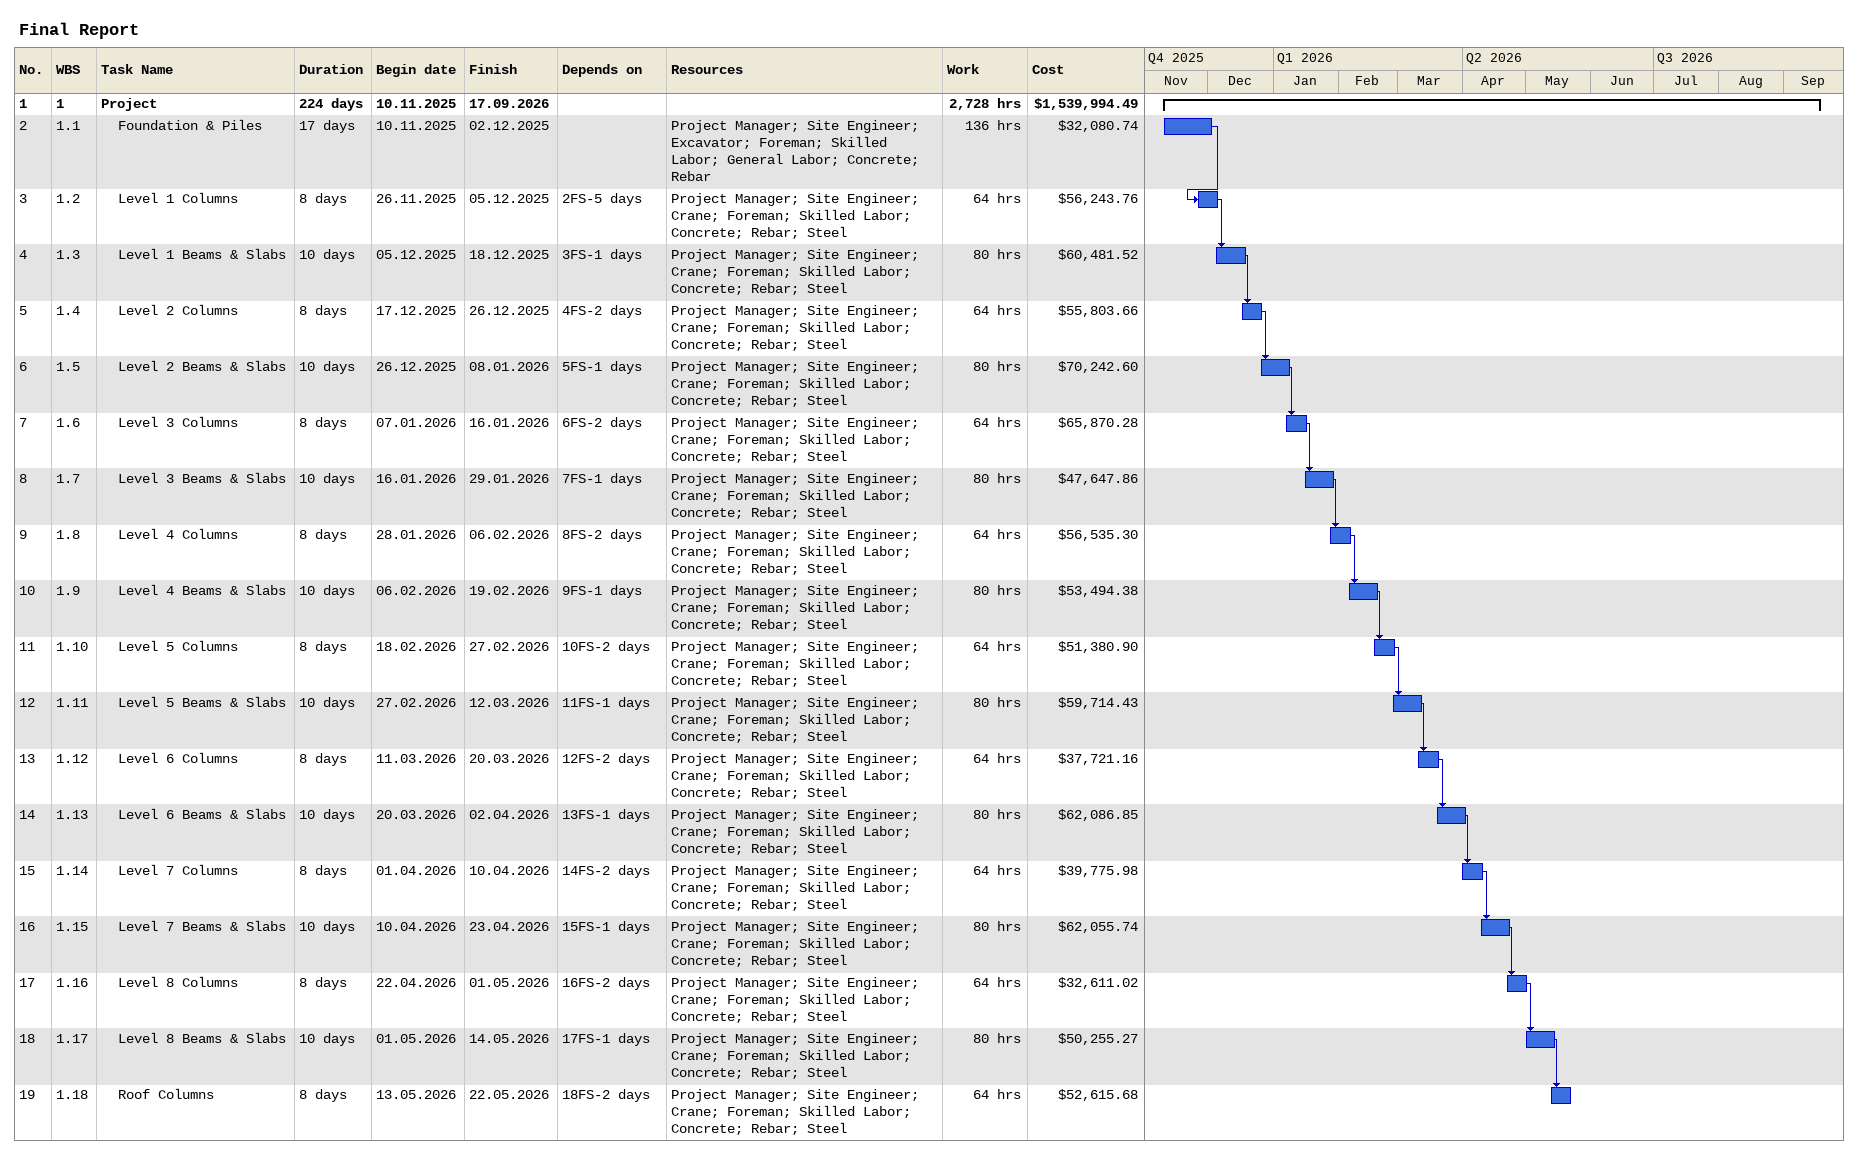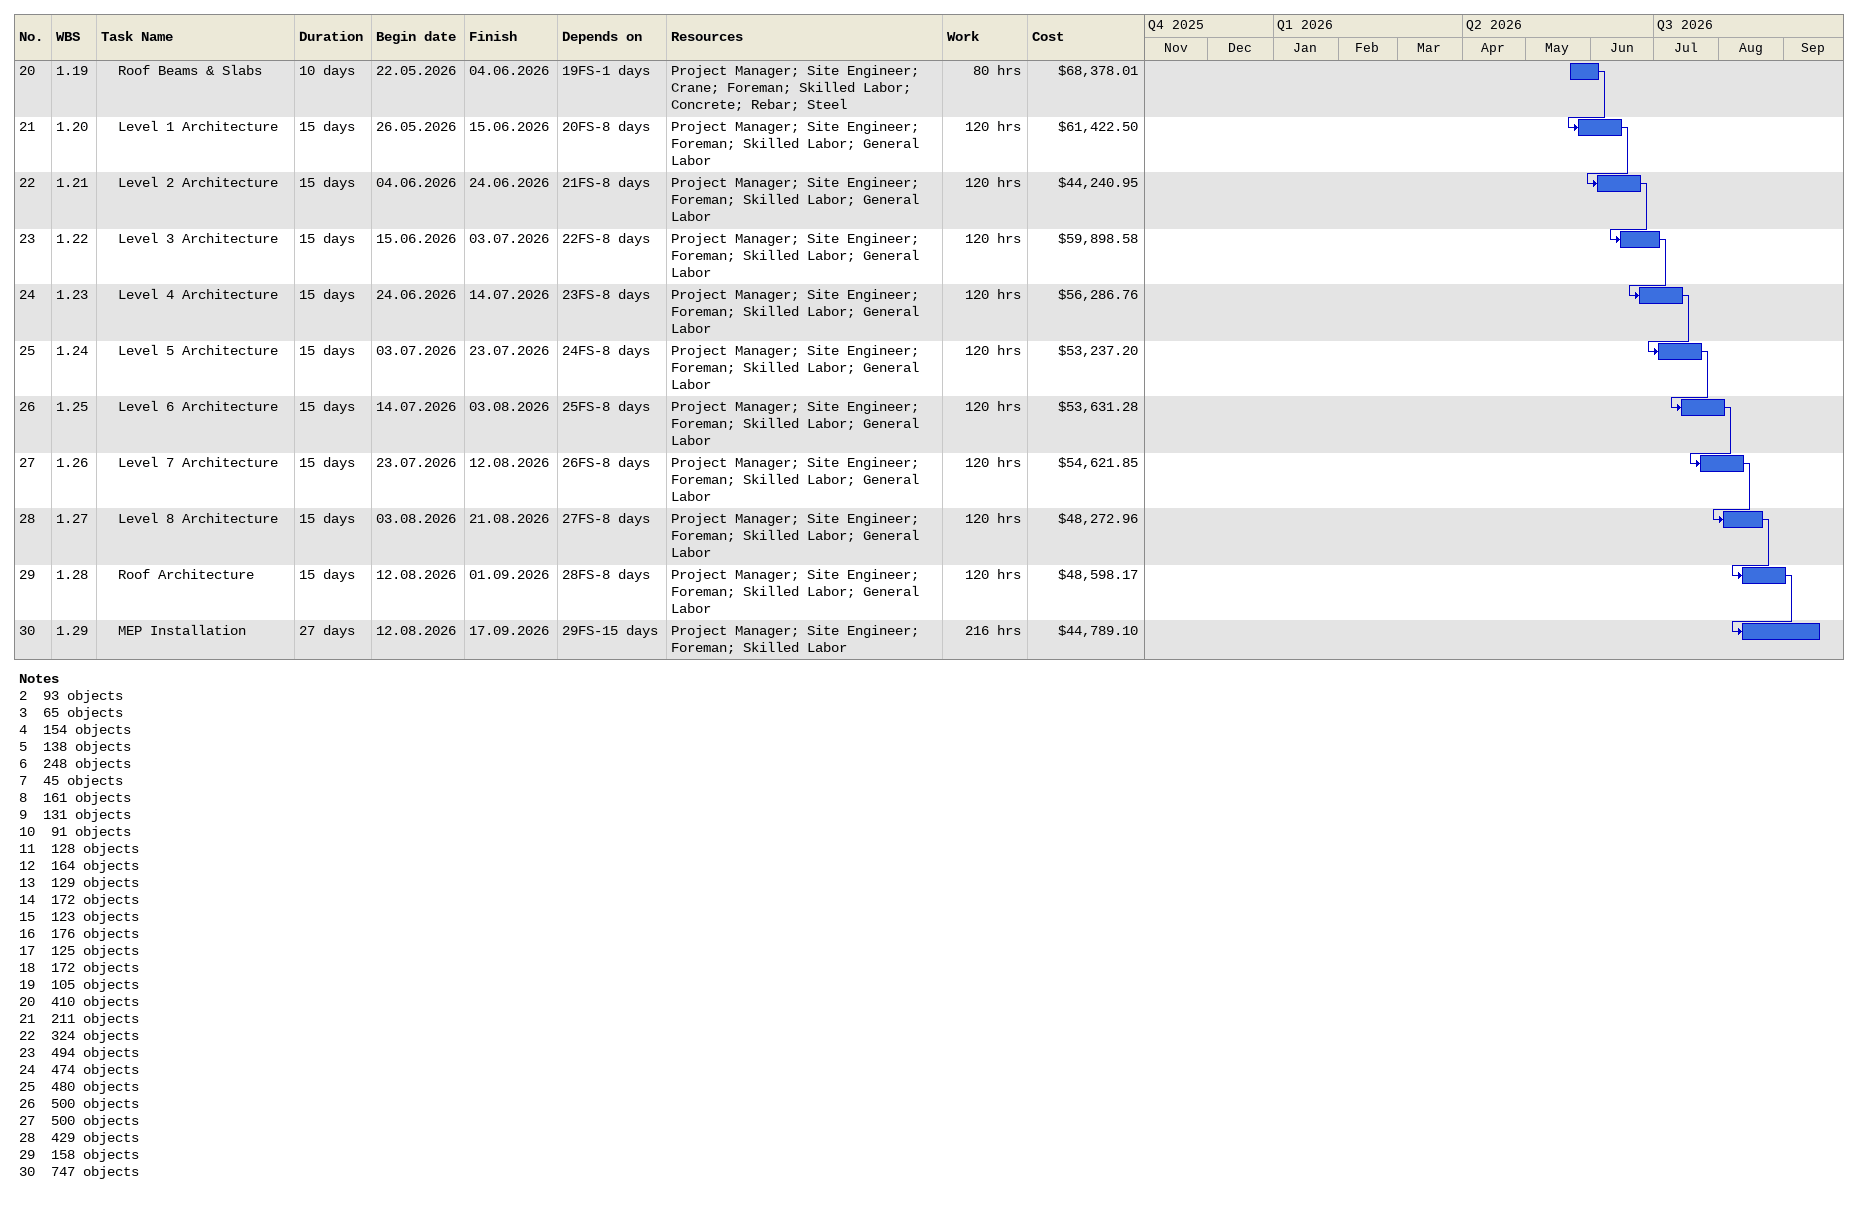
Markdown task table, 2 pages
Final Report

| ID | WBS | Task | Duration | Start | Finish | Predecessors | Resources | Work (h) | Cost ($) |
|---|---|---|---|---|---|---|---|---|---|
| 1 | 1 | **Project** | 224d | 2025-11-10 | 2026-09-17 |  |  | 2728 | 1539994.49 |
| 2 | 1.1 | Foundation & Piles | 17d | 2025-11-10 | 2025-12-02 |  | Project Manager; Site Engineer; Excavator; Foreman; Skilled Labor; General Labor; Concrete; Rebar | 136 | 32080.74 |
| 3 | 1.2 | Level 1 Columns | 8d | 2025-11-26 | 2025-12-05 | 2FS-5d | Project Manager; Site Engineer; Crane; Foreman; Skilled Labor; Concrete; Rebar; Steel | 64 | 56243.76 |
| 4 | 1.3 | Level 1 Beams & Slabs | 10d | 2025-12-05 | 2025-12-18 | 3FS-1d | Project Manager; Site Engineer; Crane; Foreman; Skilled Labor; Concrete; Rebar; Steel | 80 | 60481.52 |
| 5 | 1.4 | Level 2 Columns | 8d | 2025-12-17 | 2025-12-26 | 4FS-2d | Project Manager; Site Engineer; Crane; Foreman; Skilled Labor; Concrete; Rebar; Steel | 64 | 55803.66 |
| 6 | 1.5 | Level 2 Beams & Slabs | 10d | 2025-12-26 | 2026-01-08 | 5FS-1d | Project Manager; Site Engineer; Crane; Foreman; Skilled Labor; Concrete; Rebar; Steel | 80 | 70242.60 |
| 7 | 1.6 | Level 3 Columns | 8d | 2026-01-07 | 2026-01-16 | 6FS-2d | Project Manager; Site Engineer; Crane; Foreman; Skilled Labor; Concrete; Rebar; Steel | 64 | 65870.28 |
| 8 | 1.7 | Level 3 Beams & Slabs | 10d | 2026-01-16 | 2026-01-29 | 7FS-1d | Project Manager; Site Engineer; Crane; Foreman; Skilled Labor; Concrete; Rebar; Steel | 80 | 47647.86 |
| 9 | 1.8 | Level 4 Columns | 8d | 2026-01-28 | 2026-02-06 | 8FS-2d | Project Manager; Site Engineer; Crane; Foreman; Skilled Labor; Concrete; Rebar; Steel | 64 | 56535.30 |
| 10 | 1.9 | Level 4 Beams & Slabs | 10d | 2026-02-06 | 2026-02-19 | 9FS-1d | Project Manager; Site Engineer; Crane; Foreman; Skilled Labor; Concrete; Rebar; Steel | 80 | 53494.38 |
| 11 | 1.10 | Level 5 Columns | 8d | 2026-02-18 | 2026-02-27 | 10FS-2d | Project Manager; Site Engineer; Crane; Foreman; Skilled Labor; Concrete; Rebar; Steel | 64 | 51380.90 |
| 12 | 1.11 | Level 5 Beams & Slabs | 10d | 2026-02-27 | 2026-03-12 | 11FS-1d | Project Manager; Site Engineer; Crane; Foreman; Skilled Labor; Concrete; Rebar; Steel | 80 | 59714.43 |
| 13 | 1.12 | Level 6 Columns | 8d | 2026-03-11 | 2026-03-20 | 12FS-2d | Project Manager; Site Engineer; Crane; Foreman; Skilled Labor; Concrete; Rebar; Steel | 64 | 37721.16 |
| 14 | 1.13 | Level 6 Beams & Slabs | 10d | 2026-03-20 | 2026-04-02 | 13FS-1d | Project Manager; Site Engineer; Crane; Foreman; Skilled Labor; Concrete; Rebar; Steel | 80 | 62086.85 |
| 15 | 1.14 | Level 7 Columns | 8d | 2026-04-01 | 2026-04-10 | 14FS-2d | Project Manager; Site Engineer; Crane; Foreman; Skilled Labor; Concrete; Rebar; Steel | 64 | 39775.98 |
| 16 | 1.15 | Level 7 Beams & Slabs | 10d | 2026-04-10 | 2026-04-23 | 15FS-1d | Project Manager; Site Engineer; Crane; Foreman; Skilled Labor; Concrete; Rebar; Steel | 80 | 62055.74 |
| 17 | 1.16 | Level 8 Columns | 8d | 2026-04-22 | 2026-05-01 | 16FS-2d | Project Manager; Site Engineer; Crane; Foreman; Skilled Labor; Concrete; Rebar; Steel | 64 | 32611.02 |
| 18 | 1.17 | Level 8 Beams & Slabs | 10d | 2026-05-01 | 2026-05-14 | 17FS-1d | Project Manager; Site Engineer; Crane; Foreman; Skilled Labor; Concrete; Rebar; Steel | 80 | 50255.27 |
| 19 | 1.18 | Roof Columns | 8d | 2026-05-13 | 2026-05-22 | 18FS-2d | Project Manager; Site Engineer; Crane; Foreman; Skilled Labor; Concrete; Rebar; Steel | 64 | 52615.68 |
| 20 | 1.19 | Roof Beams & Slabs | 10d | 2026-05-22 | 2026-06-04 | 19FS-1d | Project Manager; Site Engineer; Crane; Foreman; Skilled Labor; Concrete; Rebar; Steel | 80 | 68378.01 |
| 21 | 1.20 | Level 1 Architecture | 15d | 2026-05-26 | 2026-06-15 | 20FS-8d | Project Manager; Site Engineer; Foreman; Skilled Labor; General Labor | 120 | 61422.50 |
| 22 | 1.21 | Level 2 Architecture | 15d | 2026-06-04 | 2026-06-24 | 21FS-8d | Project Manager; Site Engineer; Foreman; Skilled Labor; General Labor | 120 | 44240.95 |
| 23 | 1.22 | Level 3 Architecture | 15d | 2026-06-15 | 2026-07-03 | 22FS-8d | Project Manager; Site Engineer; Foreman; Skilled Labor; General Labor | 120 | 59898.58 |
| 24 | 1.23 | Level 4 Architecture | 15d | 2026-06-24 | 2026-07-14 | 23FS-8d | Project Manager; Site Engineer; Foreman; Skilled Labor; General Labor | 120 | 56286.76 |
| 25 | 1.24 | Level 5 Architecture | 15d | 2026-07-03 | 2026-07-23 | 24FS-8d | Project Manager; Site Engineer; Foreman; Skilled Labor; General Labor | 120 | 53237.20 |
| 26 | 1.25 | Level 6 Architecture | 15d | 2026-07-14 | 2026-08-03 | 25FS-8d | Project Manager; Site Engineer; Foreman; Skilled Labor; General Labor | 120 | 53631.28 |
| 27 | 1.26 | Level 7 Architecture | 15d | 2026-07-23 | 2026-08-12 | 26FS-8d | Project Manager; Site Engineer; Foreman; Skilled Labor; General Labor | 120 | 54621.85 |
| 28 | 1.27 | Level 8 Architecture | 15d | 2026-08-03 | 2026-08-21 | 27FS-8d | Project Manager; Site Engineer; Foreman; Skilled Labor; General Labor | 120 | 48272.96 |
| 29 | 1.28 | Roof Architecture | 15d | 2026-08-12 | 2026-09-01 | 28FS-8d | Project Manager; Site Engineer; Foreman; Skilled Labor; General Labor | 120 | 48598.17 |
| 30 | 1.29 | MEP Installation | 27d | 2026-08-12 | 2026-09-17 | 29FS-15d | Project Manager; Site Engineer; Foreman; Skilled Labor | 216 | 44789.10 |

Notes
- 2: 93 objects
- 3: 65 objects
- 4: 154 objects
- 5: 138 objects
- 6: 248 objects
- 7: 45 objects
- 8: 161 objects
- 9: 131 objects
- 10: 91 objects
- 11: 128 objects
- 12: 164 objects
- 13: 129 objects
- 14: 172 objects
- 15: 123 objects
- 16: 176 objects
- 17: 125 objects
- 18: 172 objects
- 19: 105 objects
- 20: 410 objects
- 21: 211 objects
- 22: 324 objects
- 23: 494 objects
- 24: 474 objects
- 25: 480 objects
- 26: 500 objects
- 27: 500 objects
- 28: 429 objects
- 29: 158 objects
- 30: 747 objects
